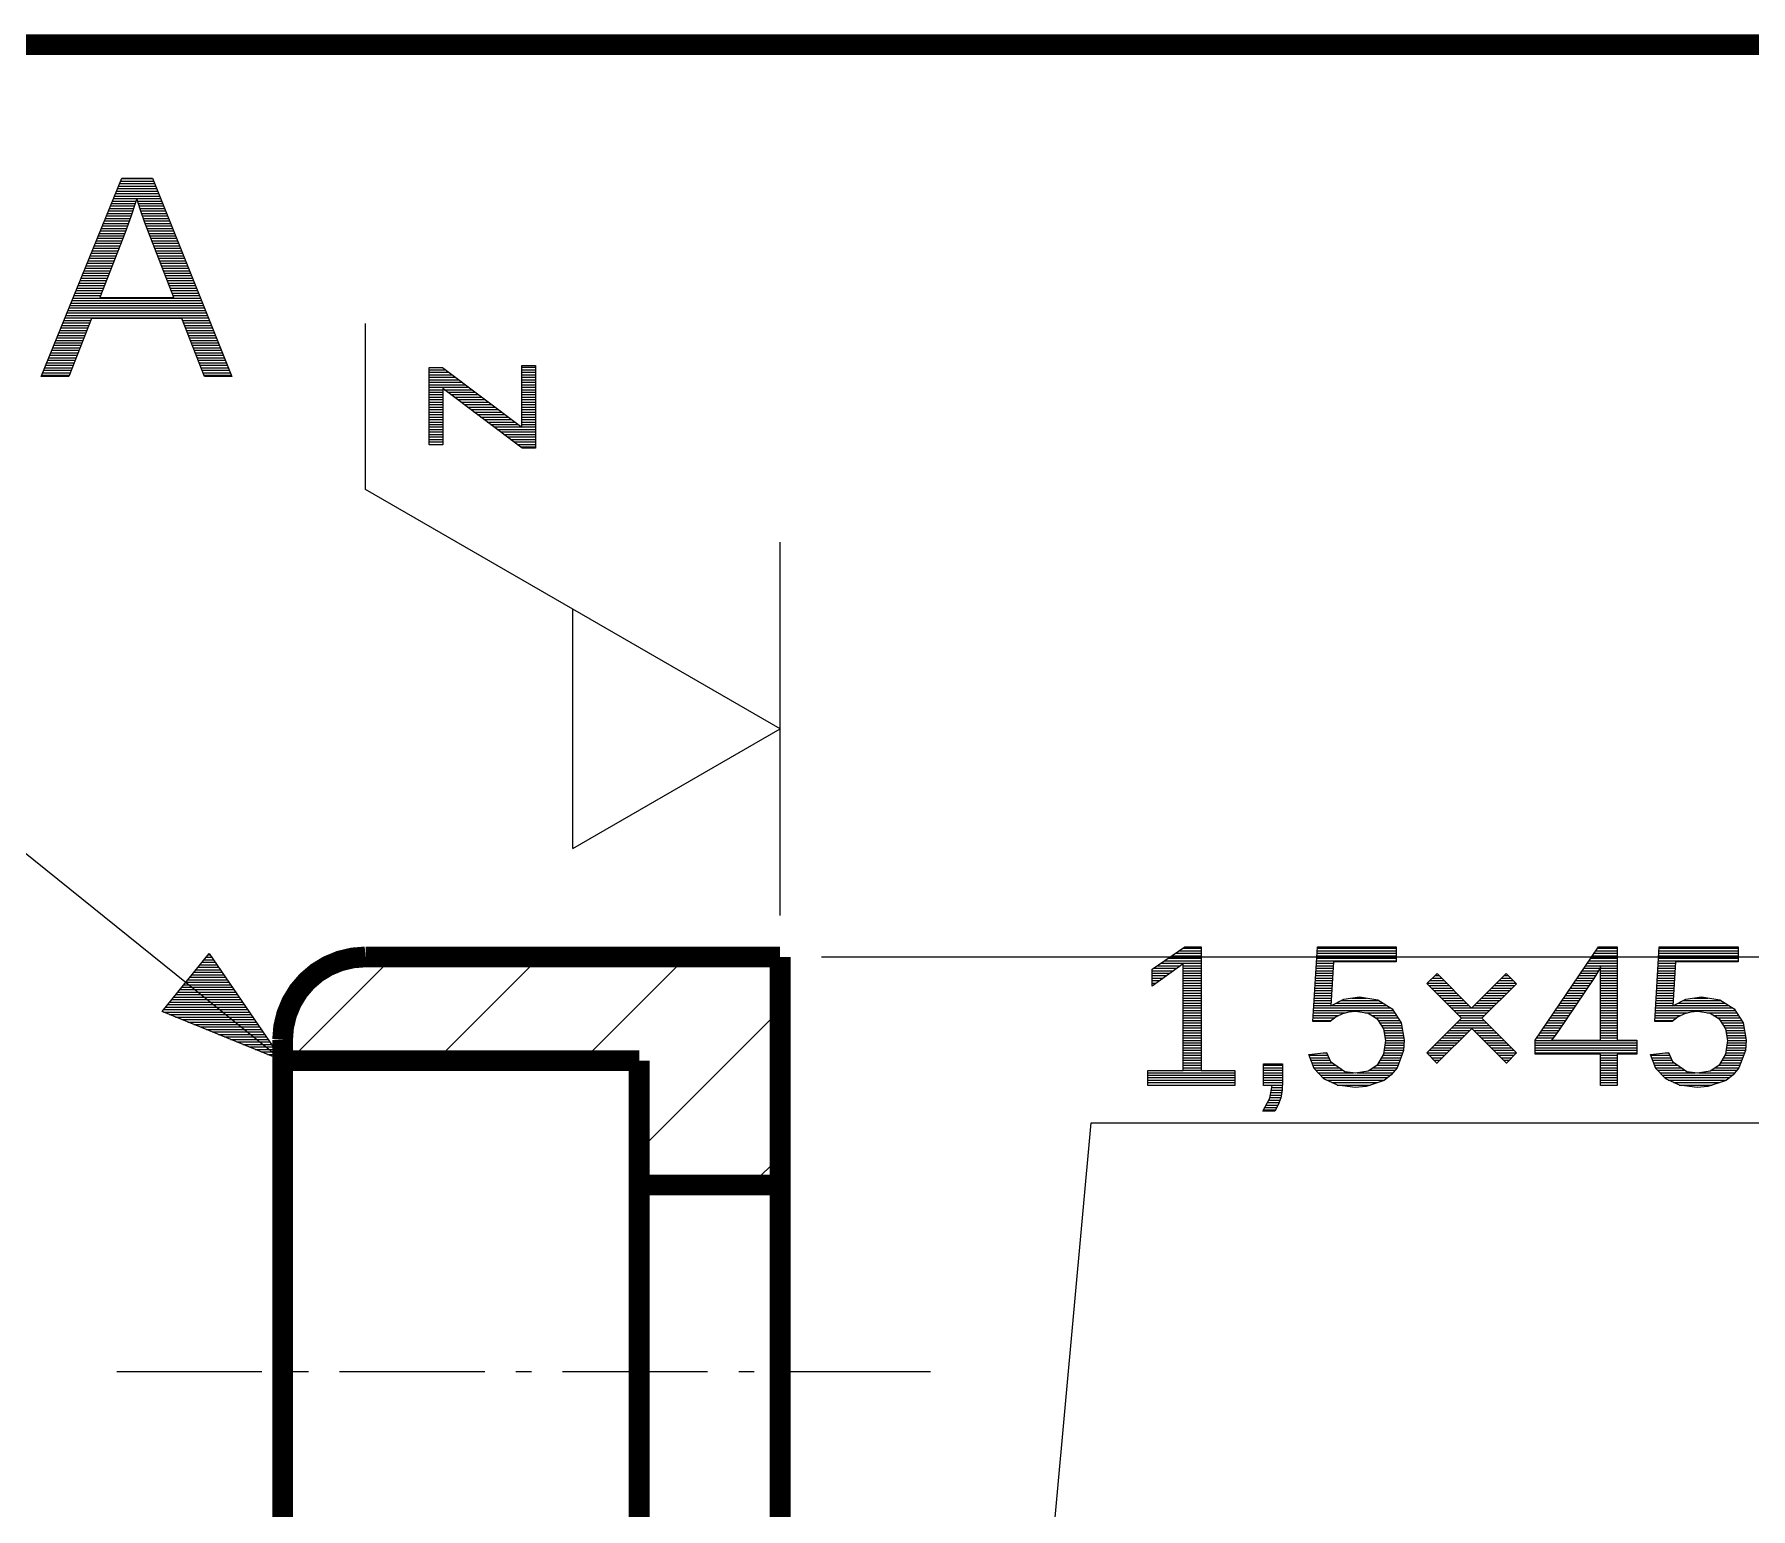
# Model space of a CAD drawing. Header units: millimetres. Extents: x 20 to 410, y 10 to 287.
# Drawn here: x 299.01 to 340.41, y 251.69 to 287.25 of the extents above; entities that cross this region are included whole.
import ezdxf

# ---------------------------------------------------------------- set-up
doc = ezdxf.new("R2010")
doc.units = ezdxf.units.MM
for name, color, linetype, lineweight in [('DUENN', 7, 'Continuous', 25), ('KANTEN', 7, 'Continuous', 50), ('MITTELLINIEN', 7, 'Continuous', 25), ('TEXT', 7, 'Continuous', 13)]:
    doc.layers.add(name, color=color, linetype=linetype, lineweight=lineweight)

msp = doc.modelspace()

# ---------------------------------------------------------------- linework, layer by layer
at = {"layer": 'DUENN', "lineweight": 13}
for p, q in [((303.105, 264.93), (303.333, 264.93)), ((303.154, 264.99), (303.292, 264.99)), ((303.202, 265.05), (303.251, 265.05)), ((302.767, 264.51), (303.621, 264.51)), ((302.815, 264.57), (303.58, 264.57)), ((302.864, 264.63), (303.539, 264.63)), ((302.912, 264.69), (303.498, 264.69)), ((302.96, 264.75), (303.457, 264.75)), ((303.009, 264.81), (303.416, 264.81)), ((303.057, 264.87), (303.374, 264.87)), ((302.477, 264.15), (303.868, 264.15)), ((302.525, 264.21), (303.827, 264.21)), ((302.574, 264.27), (303.786, 264.27)), ((302.622, 264.33), (303.745, 264.33)), ((302.67, 264.39), (303.704, 264.39)), ((302.719, 264.45), (303.662, 264.45)), ((302.139, 263.73), (304.156, 263.73)), ((302.187, 263.79), (304.115, 263.79)), ((302.235, 263.85), (304.074, 263.85)), ((302.284, 263.91), (304.033, 263.91)), ((302.332, 263.97), (303.992, 263.97)), ((302.38, 264.03), (303.951, 264.03)), ((302.429, 264.09), (303.909, 264.09)), ((302.126, 263.67), (304.197, 263.67)), ((302.274, 263.61), (304.239, 263.61)), ((302.421, 263.55), (304.28, 263.55)), ((302.569, 263.49), (304.321, 263.49)), ((302.716, 263.43), (304.362, 263.43)), ((302.863, 263.37), (304.403, 263.37)), ((303.011, 263.31), (304.444, 263.31)), ((303.158, 263.25), (304.486, 263.25)), ((303.305, 263.19), (304.527, 263.19)), ((303.453, 263.13), (304.568, 263.13)), ((303.6, 263.07), (304.609, 263.07)), ((303.747, 263.01), (304.65, 263.01)), ((303.895, 262.95), (304.691, 262.95)), ((304.042, 262.89), (304.732, 262.89)), ((304.19, 262.83), (304.774, 262.83)), ((304.337, 262.77), (304.815, 262.77)), ((304.484, 262.71), (304.856, 262.71)), ((304.632, 262.65), (304.897, 262.65)), ((304.779, 262.59), (304.938, 262.59)), ((304.926, 262.53), (304.979, 262.53))]:
    msp.add_line(p, q, dxfattribs=at)
at = {"layer": 'DUENN', "lineweight": 25}
for points in [[(307, 276.274), (307, 280.274)], [(305, 262.5), (287, 277), (256.765, 277)], [(312, 267.613), (317, 270.5), (307, 276.274)], [(317, 266), (317, 275)], [(312, 267.613), (312, 273.387)], [(305.169, 262.5), (307.669, 265)], [(308.705, 262.5), (311.205, 265)], [(312.24, 262.5), (314.74, 265)], [(318, 265), (374, 265)], [(313.6, 260.324), (317, 263.724)], [(323.25, 247.25), (324.5, 261), (341.5, 261)], [(316.312, 259.5), (317, 260.188)]]:
    msp.add_lwpolyline(points, dxfattribs=at)
at = {"layer": 'DUENN', "lineweight": 13}
msp.add_lwpolyline([(305, 262.5), (302.099, 263.681), (303.228, 265.083), (305, 262.5)], close=True, dxfattribs=at)
at = {"layer": 'KANTEN', "lineweight": 50, "const_width": 0.5}
msp.add_lwpolyline([(20, 10), (410, 10), (410, 287), (20, 287)], close=True, dxfattribs=at)
for points in [[(305, 263), (305.025, 263.313), (305.098, 263.618), (305.218, 263.908), (305.382, 264.176), (305.586, 264.414), (305.824, 264.618), (306.092, 264.782), (306.382, 264.902), (306.687, 264.975), (307, 265)], [(307, 265), (312, 265), (317, 265)], [(317, 259.5), (317, 262.25), (317, 265)], [(305, 263), (305, 262.75), (305, 262.5)], [(305, 255), (305, 262.5)], [(305, 262.5), (309.3, 262.5), (313.6, 262.5)], [(313.6, 259.5), (313.6, 261), (313.6, 262.5)], [(313.6, 255), (313.6, 259.5)], [(313.6, 259.5), (315.3, 259.5), (317, 259.5)], [(317, 255), (317, 259.5)], [(305, 247.5), (305, 255)], [(313.6, 250.5), (313.6, 255)], [(317, 250.5), (317, 255)]]:
    msp.add_lwpolyline(points, dxfattribs=at)
at = {"layer": 'MITTELLINIEN', "lineweight": 25}
for points in [[(301, 255), (301.5, 255), (302, 255), (302.5, 255), (303, 255), (303.5, 255), (304, 255), (304.5, 255)], [(305.25, 255), (305.625, 255)], [(306.375, 255), (306.812, 255), (307.25, 255), (307.688, 255), (308.125, 255), (308.562, 255), (309, 255), (309.438, 255), (309.875, 255)], [(310.625, 255), (311, 255)], [(311.75, 255), (312.188, 255), (312.625, 255), (313.062, 255), (313.5, 255), (313.938, 255), (314.375, 255), (314.812, 255), (315.25, 255)], [(316, 255), (316.375, 255)], [(317.125, 255), (317.562, 255), (318, 255), (318.438, 255), (318.875, 255), (319.312, 255), (319.75, 255), (320.188, 255), (320.625, 255)]]:
    msp.add_lwpolyline(points, dxfattribs=at)
at = {"layer": 'TEXT', "lineweight": 13}
for p, q in [((301.046, 283.59), (301.934, 283.59)), ((301.07, 283.65), (301.91, 283.65)), ((301.095, 283.71), (301.886, 283.71)), ((301.119, 283.77), (301.862, 283.77)), ((300.875, 283.17), (301.444, 283.17)), ((300.899, 283.23), (301.463, 283.23)), ((300.923, 283.29), (302.055, 283.29)), ((300.948, 283.35), (302.031, 283.35)), ((300.972, 283.41), (302.007, 283.41)), ((300.997, 283.47), (301.983, 283.47)), ((301.021, 283.53), (301.958, 283.53)), ((301.502, 283.23), (302.079, 283.23)), ((301.521, 283.17), (302.103, 283.17)), ((300.703, 282.75), (301.302, 282.75)), ((300.728, 282.81), (301.323, 282.81)), ((300.752, 282.87), (301.345, 282.87)), ((300.777, 282.93), (301.365, 282.93)), ((300.801, 282.99), (301.385, 282.99)), ((300.826, 283.05), (301.405, 283.05)), ((300.85, 283.11), (301.424, 283.11)), ((301.541, 283.11), (302.127, 283.11)), ((301.56, 283.05), (302.151, 283.05)), ((301.58, 282.99), (302.175, 282.99)), ((301.6, 282.93), (302.199, 282.93)), ((301.621, 282.87), (302.224, 282.87)), ((301.641, 282.81), (302.248, 282.81)), ((301.662, 282.75), (302.272, 282.75)), ((300.532, 282.33), (301.145, 282.33)), ((300.556, 282.39), (301.169, 282.39)), ((300.581, 282.45), (301.192, 282.45)), ((300.605, 282.51), (301.214, 282.51)), ((300.63, 282.57), (301.236, 282.57)), ((300.654, 282.63), (301.258, 282.63)), ((300.679, 282.69), (301.28, 282.69)), ((301.683, 282.69), (302.296, 282.69)), ((301.706, 282.63), (302.32, 282.63)), ((301.729, 282.57), (302.344, 282.57)), ((301.752, 282.51), (302.368, 282.51)), ((301.775, 282.45), (302.392, 282.45)), ((301.798, 282.39), (302.416, 282.39)), ((301.822, 282.33), (302.44, 282.33)), ((300.361, 281.91), (300.982, 281.91)), ((300.385, 281.97), (301.005, 281.97)), ((300.409, 282.03), (301.029, 282.03)), ((300.434, 282.09), (301.052, 282.09)), ((300.458, 282.15), (301.075, 282.15)), ((300.483, 282.21), (301.099, 282.21)), ((300.507, 282.27), (301.122, 282.27)), ((301.845, 282.27), (302.464, 282.27)), ((301.868, 282.21), (302.489, 282.21)), ((301.892, 282.15), (302.513, 282.15)), ((301.915, 282.09), (302.537, 282.09)), ((301.938, 282.03), (302.561, 282.03)), ((301.962, 281.97), (302.585, 281.97)), ((301.985, 281.91), (302.609, 281.91)), ((300.189, 281.49), (300.819, 281.49)), ((300.214, 281.55), (300.842, 281.55)), ((300.238, 281.61), (300.866, 281.61)), ((300.263, 281.67), (300.889, 281.67)), ((300.287, 281.73), (300.912, 281.73)), ((300.312, 281.79), (300.935, 281.79)), ((300.336, 281.85), (300.959, 281.85)), ((302.009, 281.85), (302.633, 281.85)), ((302.032, 281.79), (302.657, 281.79)), ((302.055, 281.73), (302.681, 281.73)), ((302.079, 281.67), (302.705, 281.67)), ((302.102, 281.61), (302.729, 281.61)), ((302.125, 281.55), (302.754, 281.55)), ((302.149, 281.49), (302.778, 281.49)), ((300.018, 281.07), (300.656, 281.07)), ((300.042, 281.13), (300.679, 281.13)), ((300.067, 281.19), (300.702, 281.19)), ((300.091, 281.25), (300.726, 281.25)), ((300.116, 281.31), (300.749, 281.31)), ((300.14, 281.37), (300.772, 281.37)), ((300.165, 281.43), (300.796, 281.43)), ((302.172, 281.43), (302.802, 281.43)), ((302.196, 281.37), (302.826, 281.37)), ((302.219, 281.31), (302.85, 281.31)), ((302.242, 281.25), (302.874, 281.25)), ((302.266, 281.19), (302.898, 281.19)), ((302.289, 281.13), (302.922, 281.13)), ((302.312, 281.07), (302.946, 281.07)), ((299.871, 280.71), (303.091, 280.71)), ((299.896, 280.77), (303.067, 280.77)), ((299.92, 280.83), (303.043, 280.83)), ((299.944, 280.89), (303.019, 280.89)), ((299.969, 280.95), (300.609, 280.95)), ((299.993, 281.01), (300.633, 281.01)), ((302.336, 281.01), (302.97, 281.01)), ((302.359, 280.95), (302.994, 280.95)), ((299.7, 280.29), (300.352, 280.29)), ((299.724, 280.35), (300.376, 280.35)), ((299.749, 280.41), (303.211, 280.41)), ((299.773, 280.47), (303.187, 280.47)), ((299.798, 280.53), (303.163, 280.53)), ((299.822, 280.59), (303.139, 280.59)), ((299.847, 280.65), (303.115, 280.65)), ((302.589, 280.35), (303.235, 280.35)), ((302.613, 280.29), (303.26, 280.29)), ((299.528, 279.87), (300.187, 279.87)), ((299.553, 279.93), (300.21, 279.93)), ((299.577, 279.99), (300.234, 279.99)), ((299.602, 280.05), (300.257, 280.05)), ((299.626, 280.11), (300.281, 280.11)), ((299.651, 280.17), (300.305, 280.17)), ((299.675, 280.23), (300.328, 280.23)), ((302.636, 280.23), (303.284, 280.23)), ((302.66, 280.17), (303.308, 280.17)), ((302.683, 280.11), (303.332, 280.11)), ((302.707, 280.05), (303.356, 280.05)), ((302.73, 279.99), (303.38, 279.99)), ((302.753, 279.93), (303.404, 279.93)), ((302.777, 279.87), (303.428, 279.87)), ((299.357, 279.45), (300.021, 279.45)), ((299.382, 279.51), (300.045, 279.51)), ((299.406, 279.57), (300.068, 279.57)), ((299.431, 279.63), (300.092, 279.63)), ((299.455, 279.69), (300.116, 279.69)), ((299.479, 279.75), (300.139, 279.75)), ((299.504, 279.81), (300.163, 279.81)), ((302.8, 279.81), (303.452, 279.81)), ((302.824, 279.75), (303.476, 279.75)), ((302.847, 279.69), (303.5, 279.69)), ((302.871, 279.63), (303.525, 279.63)), ((302.894, 279.57), (303.549, 279.57)), ((302.918, 279.51), (303.573, 279.51)), ((302.941, 279.45), (303.597, 279.45)), ((299.186, 279.03), (299.856, 279.03)), ((299.21, 279.09), (299.88, 279.09)), ((299.235, 279.15), (299.903, 279.15)), ((299.259, 279.21), (299.927, 279.21)), ((299.284, 279.27), (299.95, 279.27)), ((299.308, 279.33), (299.974, 279.33)), ((299.333, 279.39), (299.998, 279.39)), ((302.964, 279.39), (303.621, 279.39)), ((302.988, 279.33), (303.645, 279.33)), ((303.011, 279.27), (303.669, 279.27)), ((303.035, 279.21), (303.693, 279.21)), ((303.058, 279.15), (303.717, 279.15)), ((303.082, 279.09), (303.741, 279.09)), ((303.105, 279.03), (303.765, 279.03)), ((308.532, 279.16), (308.926, 279.16)), ((308.532, 279.1), (309.006, 279.1)), ((308.532, 279.04), (309.086, 279.04)), ((310.77, 279.22), (311.1, 279.22)), ((310.77, 279.16), (311.1, 279.16)), ((310.77, 279.1), (311.1, 279.1)), ((310.77, 279.04), (311.1, 279.04)), ((308.532, 278.98), (309.166, 278.98)), ((308.532, 278.92), (309.246, 278.92)), ((308.532, 278.86), (309.325, 278.86)), ((308.532, 278.8), (309.405, 278.8)), ((308.532, 278.74), (309.485, 278.74)), ((308.532, 278.68), (308.862, 278.68)), ((308.532, 278.62), (308.862, 278.62)), ((308.897, 278.68), (309.565, 278.68)), ((308.977, 278.62), (309.645, 278.62)), ((310.77, 278.98), (311.1, 278.98)), ((310.77, 278.92), (311.1, 278.92)), ((310.77, 278.86), (311.1, 278.86)), ((310.77, 278.8), (311.1, 278.8)), ((310.77, 278.74), (311.1, 278.74)), ((310.77, 278.68), (311.1, 278.68)), ((310.77, 278.62), (311.1, 278.62)), ((308.532, 278.56), (308.862, 278.56)), ((308.532, 278.5), (308.862, 278.5)), ((308.532, 278.44), (308.862, 278.44)), ((308.532, 278.38), (308.862, 278.38)), ((308.532, 278.32), (308.862, 278.32)), ((308.532, 278.26), (308.862, 278.26)), ((308.532, 278.2), (308.862, 278.2)), ((309.057, 278.56), (309.724, 278.56)), ((309.136, 278.5), (309.804, 278.5)), ((309.216, 278.44), (309.884, 278.44)), ((309.296, 278.38), (309.964, 278.38)), ((309.376, 278.32), (310.044, 278.32)), ((309.456, 278.26), (310.123, 278.26)), ((309.536, 278.2), (310.203, 278.2)), ((310.77, 278.56), (311.1, 278.56)), ((310.77, 278.5), (311.1, 278.5)), ((310.77, 278.44), (311.1, 278.44)), ((310.77, 278.38), (311.1, 278.38)), ((310.77, 278.32), (311.1, 278.32)), ((310.77, 278.26), (311.1, 278.26)), ((310.77, 278.2), (311.1, 278.2)), ((308.532, 278.14), (308.862, 278.14)), ((308.532, 278.08), (308.862, 278.08)), ((308.532, 278.02), (308.862, 278.02)), ((308.532, 277.96), (308.862, 277.96)), ((308.532, 277.9), (308.862, 277.9)), ((308.532, 277.84), (308.862, 277.84)), ((308.532, 277.78), (308.862, 277.78)), ((309.616, 278.14), (310.283, 278.14)), ((309.696, 278.08), (310.363, 278.08)), ((309.776, 278.02), (310.443, 278.02)), ((309.856, 277.96), (310.522, 277.96)), ((309.936, 277.9), (310.602, 277.9)), ((310.016, 277.84), (310.682, 277.84)), ((310.096, 277.78), (310.762, 277.78)), ((310.77, 278.14), (311.1, 278.14)), ((310.77, 278.08), (311.1, 278.08)), ((310.77, 278.02), (311.1, 278.02)), ((310.77, 277.96), (311.1, 277.96)), ((310.77, 277.9), (311.1, 277.9)), ((310.77, 277.84), (311.1, 277.84)), ((310.77, 277.78), (311.1, 277.78)), ((308.532, 277.72), (308.862, 277.72)), ((308.532, 277.66), (308.862, 277.66)), ((308.532, 277.6), (308.862, 277.6)), ((308.532, 277.54), (308.862, 277.54)), ((308.532, 277.48), (308.862, 277.48)), ((308.532, 277.42), (308.862, 277.42)), ((308.532, 277.36), (308.862, 277.36)), ((310.175, 277.72), (311.1, 277.72)), ((310.255, 277.66), (311.1, 277.66)), ((310.335, 277.6), (311.1, 277.6)), ((310.415, 277.54), (311.1, 277.54)), ((310.495, 277.48), (311.1, 277.48)), ((310.575, 277.42), (311.1, 277.42)), ((310.655, 277.36), (311.1, 277.36)), ((310.735, 277.3), (311.1, 277.3)), ((326.356, 264.968), (327.152, 264.968)), ((326.443, 265.028), (327.152, 265.028)), ((326.53, 265.088), (327.152, 265.088)), ((326.618, 265.148), (327.152, 265.148)), ((326.705, 265.208), (327.152, 265.208)), ((329.94, 264.968), (331.858, 264.968)), ((329.944, 265.028), (331.858, 265.028)), ((329.947, 265.088), (331.858, 265.088)), ((329.951, 265.148), (331.858, 265.148)), ((329.955, 265.208), (331.858, 265.208)), ((336.551, 264.968), (337.187, 264.968)), ((336.592, 265.028), (337.187, 265.028)), ((336.633, 265.088), (337.187, 265.088)), ((336.674, 265.148), (337.187, 265.148)), ((336.714, 265.208), (337.187, 265.208)), ((338.186, 264.968), (340.104, 264.968)), ((338.189, 265.028), (340.104, 265.028)), ((338.193, 265.088), (340.104, 265.088)), ((338.197, 265.148), (340.104, 265.148)), ((338.2, 265.208), (340.104, 265.208)), ((325.968, 264.668), (326.486, 264.668)), ((325.968, 264.608), (326.403, 264.608)), ((325.968, 264.548), (326.319, 264.548)), ((326.007, 264.728), (326.57, 264.728)), ((326.094, 264.788), (326.654, 264.788)), ((326.181, 264.848), (327.152, 264.848)), ((326.269, 264.908), (327.152, 264.908)), ((326.722, 264.788), (327.152, 264.788)), ((326.722, 264.728), (327.152, 264.728)), ((326.722, 264.668), (327.152, 264.668)), ((326.722, 264.608), (327.152, 264.608)), ((326.722, 264.548), (327.152, 264.548)), ((329.914, 264.548), (330.326, 264.548)), ((329.918, 264.608), (330.33, 264.608)), ((329.921, 264.668), (330.334, 264.668)), ((329.925, 264.728), (330.337, 264.728)), ((329.929, 264.788), (330.341, 264.788)), ((329.932, 264.848), (330.345, 264.848)), ((329.936, 264.908), (331.858, 264.908)), ((332.79, 264.548), (332.9, 264.548)), ((334.457, 264.548), (334.558, 264.548)), ((336.266, 264.548), (336.667, 264.548)), ((336.307, 264.608), (336.701, 264.608)), ((336.348, 264.668), (336.734, 264.668)), ((336.388, 264.728), (336.767, 264.728)), ((336.429, 264.788), (337.187, 264.788)), ((336.47, 264.848), (337.187, 264.848)), ((336.511, 264.908), (337.187, 264.908)), ((336.784, 264.728), (337.187, 264.728)), ((336.784, 264.668), (337.187, 264.668)), ((336.784, 264.608), (337.187, 264.608)), ((336.784, 264.548), (337.187, 264.548)), ((338.159, 264.548), (338.572, 264.548)), ((338.163, 264.608), (338.576, 264.608)), ((338.167, 264.668), (338.579, 264.668)), ((338.171, 264.728), (338.583, 264.728)), ((338.174, 264.788), (338.587, 264.788)), ((338.178, 264.848), (338.59, 264.848)), ((338.182, 264.908), (340.104, 264.908)), ((325.968, 264.488), (326.235, 264.488)), ((325.968, 264.428), (326.151, 264.428)), ((325.968, 264.368), (326.067, 264.368)), ((325.968, 264.308), (325.983, 264.308)), ((326.722, 264.488), (327.152, 264.488)), ((326.722, 264.428), (327.152, 264.428)), ((326.722, 264.368), (327.152, 264.368)), ((326.722, 264.308), (327.152, 264.308)), ((326.722, 264.248), (327.152, 264.248)), ((326.722, 264.188), (327.152, 264.188)), ((326.722, 264.128), (327.152, 264.128)), ((329.888, 264.128), (330.301, 264.128)), ((329.891, 264.188), (330.304, 264.188)), ((329.895, 264.248), (330.308, 264.248)), ((329.899, 264.308), (330.312, 264.308)), ((329.903, 264.368), (330.315, 264.368)), ((329.906, 264.428), (330.319, 264.428)), ((329.91, 264.488), (330.323, 264.488)), ((332.607, 264.368), (333.079, 264.368)), ((332.65, 264.308), (333.138, 264.308)), ((332.668, 264.428), (333.019, 264.428)), ((332.71, 264.248), (333.198, 264.248)), ((332.729, 264.488), (332.96, 264.488)), ((332.77, 264.188), (333.258, 264.188)), ((332.83, 264.128), (333.317, 264.128)), ((334.038, 264.128), (334.534, 264.128)), ((334.098, 264.188), (334.594, 264.188)), ((334.158, 264.248), (334.654, 264.248)), ((334.218, 264.308), (334.715, 264.308)), ((334.277, 264.368), (334.738, 264.368)), ((334.337, 264.428), (334.678, 264.428)), ((334.397, 264.488), (334.618, 264.488)), ((335.981, 264.128), (336.386, 264.128)), ((336.022, 264.188), (336.427, 264.188)), ((336.062, 264.248), (336.467, 264.248)), ((336.103, 264.308), (336.508, 264.308)), ((336.144, 264.368), (336.549, 264.368)), ((336.185, 264.428), (336.59, 264.428)), ((336.225, 264.488), (336.63, 264.488)), ((336.784, 264.488), (337.187, 264.488)), ((336.784, 264.428), (337.187, 264.428)), ((336.784, 264.368), (337.187, 264.368)), ((336.784, 264.308), (337.187, 264.308)), ((336.784, 264.248), (337.187, 264.248)), ((336.784, 264.188), (337.187, 264.188)), ((336.784, 264.128), (337.187, 264.128)), ((338.133, 264.128), (338.547, 264.128)), ((338.137, 264.188), (338.55, 264.188)), ((338.141, 264.248), (338.554, 264.248)), ((338.145, 264.308), (338.557, 264.308)), ((338.148, 264.368), (338.561, 264.368)), ((338.152, 264.428), (338.565, 264.428)), ((338.156, 264.488), (338.568, 264.488)), ((326.722, 264.068), (327.152, 264.068)), ((326.722, 264.008), (327.152, 264.008)), ((326.722, 263.948), (327.152, 263.948)), ((326.722, 263.888), (327.152, 263.888)), ((326.722, 263.828), (327.152, 263.828)), ((326.722, 263.768), (327.152, 263.768)), ((326.722, 263.708), (327.152, 263.708)), ((329.862, 263.708), (331.784, 263.708)), ((329.865, 263.768), (331.723, 263.768)), ((329.869, 263.828), (330.283, 263.828)), ((329.873, 263.888), (330.286, 263.888)), ((329.877, 263.948), (330.29, 263.948)), ((329.88, 264.008), (330.294, 264.008)), ((329.884, 264.068), (330.297, 264.068)), ((330.297, 263.828), (331.628, 263.828)), ((330.414, 263.888), (331.533, 263.888)), ((330.531, 263.948), (331.438, 263.948)), ((330.791, 264.008), (331.131, 264.008)), ((332.89, 264.068), (333.377, 264.068)), ((332.95, 264.008), (333.436, 264.008)), ((333.01, 263.948), (333.496, 263.948)), ((333.07, 263.888), (333.555, 263.888)), ((333.13, 263.828), (333.615, 263.828)), ((333.19, 263.768), (333.674, 263.768)), ((333.25, 263.708), (334.111, 263.708)), ((333.679, 263.768), (334.171, 263.768)), ((333.739, 263.828), (334.232, 263.828)), ((333.799, 263.888), (334.292, 263.888)), ((333.859, 263.948), (334.352, 263.948)), ((333.918, 264.008), (334.413, 264.008)), ((333.978, 264.068), (334.473, 264.068)), ((335.696, 263.708), (336.101, 263.708)), ((335.737, 263.768), (336.142, 263.768)), ((335.777, 263.828), (336.182, 263.828)), ((335.818, 263.888), (336.223, 263.888)), ((335.859, 263.948), (336.264, 263.948)), ((335.9, 264.008), (336.304, 264.008)), ((335.94, 264.068), (336.345, 264.068)), ((336.784, 264.068), (337.187, 264.068)), ((336.784, 264.008), (337.187, 264.008)), ((336.784, 263.948), (337.187, 263.948)), ((336.784, 263.888), (337.187, 263.888)), ((336.784, 263.828), (337.187, 263.828)), ((336.784, 263.768), (337.187, 263.768)), ((336.784, 263.708), (337.187, 263.708)), ((338.107, 263.708), (340.03, 263.708)), ((338.111, 263.768), (339.968, 263.768)), ((338.115, 263.828), (338.528, 263.828)), ((338.119, 263.888), (338.532, 263.888)), ((338.122, 263.948), (338.536, 263.948)), ((338.126, 264.008), (338.539, 264.008)), ((338.13, 264.068), (338.543, 264.068)), ((338.543, 263.828), (339.873, 263.828)), ((338.66, 263.888), (339.778, 263.888)), ((338.777, 263.948), (339.684, 263.948)), ((339.037, 264.008), (339.376, 264.008)), ((326.722, 263.648), (327.152, 263.648)), ((326.722, 263.588), (327.152, 263.588)), ((326.722, 263.528), (327.152, 263.528)), ((326.722, 263.468), (327.152, 263.468)), ((326.722, 263.408), (327.152, 263.408)), ((326.722, 263.348), (327.152, 263.348)), ((326.722, 263.288), (327.152, 263.288)), ((329.847, 263.468), (330.294, 263.468)), ((329.851, 263.528), (330.374, 263.528)), ((329.854, 263.588), (330.476, 263.588)), ((329.858, 263.648), (330.629, 263.648)), ((331.112, 263.648), (331.824, 263.648)), ((331.26, 263.588), (331.863, 263.588)), ((331.354, 263.528), (331.903, 263.528)), ((331.428, 263.468), (331.942, 263.468)), ((331.467, 263.408), (331.981, 263.408)), ((331.506, 263.348), (331.991, 263.348)), ((331.546, 263.288), (332.001, 263.288)), ((333.198, 263.288), (334.162, 263.288)), ((333.258, 263.348), (334.102, 263.348)), ((333.31, 263.648), (334.05, 263.648)), ((333.318, 263.408), (334.042, 263.408)), ((333.37, 263.588), (333.99, 263.588)), ((333.378, 263.468), (333.982, 263.468)), ((333.43, 263.528), (333.93, 263.528)), ((335.411, 263.288), (335.816, 263.288)), ((335.451, 263.348), (335.856, 263.348)), ((335.492, 263.408), (335.897, 263.408)), ((335.533, 263.468), (335.938, 263.468)), ((335.574, 263.528), (335.979, 263.528)), ((335.614, 263.588), (336.019, 263.588)), ((335.655, 263.648), (336.06, 263.648)), ((336.784, 263.648), (337.187, 263.648)), ((336.784, 263.588), (337.187, 263.588)), ((336.784, 263.528), (337.187, 263.528)), ((336.784, 263.468), (337.187, 263.468)), ((336.784, 263.408), (337.187, 263.408)), ((336.784, 263.348), (337.187, 263.348)), ((336.784, 263.288), (337.187, 263.288)), ((338.092, 263.468), (338.54, 263.468)), ((338.096, 263.528), (338.62, 263.528)), ((338.1, 263.588), (338.722, 263.588)), ((338.104, 263.648), (338.875, 263.648)), ((339.358, 263.648), (340.069, 263.648)), ((339.505, 263.588), (340.109, 263.588)), ((339.6, 263.528), (340.148, 263.528)), ((339.673, 263.468), (340.188, 263.468)), ((339.713, 263.408), (340.226, 263.408)), ((339.752, 263.348), (340.237, 263.348)), ((339.791, 263.288), (340.247, 263.288)), ((326.722, 263.228), (327.152, 263.228)), ((326.722, 263.168), (327.152, 263.168)), ((326.722, 263.108), (327.152, 263.108)), ((326.722, 263.048), (327.152, 263.048)), ((326.722, 262.988), (327.152, 262.988)), ((326.722, 262.928), (327.152, 262.928)), ((326.722, 262.868), (327.152, 262.868)), ((331.567, 263.228), (332.012, 263.228)), ((331.577, 263.168), (332.022, 263.168)), ((331.587, 263.108), (332.033, 263.108)), ((331.592, 262.868), (332.044, 262.868)), ((331.597, 263.048), (332.043, 263.048)), ((331.601, 262.928), (332.049, 262.928)), ((331.608, 262.988), (332.053, 262.988)), ((332.779, 262.868), (333.271, 262.868)), ((332.839, 262.928), (333.331, 262.928)), ((332.899, 262.988), (333.391, 262.988)), ((332.959, 263.048), (333.452, 263.048)), ((333.019, 263.108), (333.512, 263.108)), ((333.079, 263.168), (333.572, 263.168)), ((333.139, 263.228), (333.632, 263.228)), ((333.73, 263.228), (334.222, 263.228)), ((333.79, 263.168), (334.282, 263.168)), ((333.85, 263.108), (334.342, 263.108)), ((333.91, 263.048), (334.402, 263.048)), ((333.97, 262.988), (334.462, 262.988)), ((334.03, 262.928), (334.522, 262.928)), ((334.09, 262.868), (334.582, 262.868)), ((335.208, 262.988), (337.657, 262.988)), ((335.208, 262.928), (337.657, 262.928)), ((335.208, 262.868), (337.657, 262.868)), ((335.248, 263.048), (335.645, 263.048)), ((335.288, 263.108), (335.688, 263.108)), ((335.329, 263.168), (335.732, 263.168)), ((335.37, 263.228), (335.775, 263.228)), ((336.784, 263.228), (337.187, 263.228)), ((336.784, 263.168), (337.187, 263.168)), ((336.784, 263.108), (337.187, 263.108)), ((336.784, 263.048), (337.187, 263.048)), ((339.812, 263.228), (340.258, 263.228)), ((339.822, 263.168), (340.268, 263.168)), ((339.833, 263.108), (340.278, 263.108)), ((339.838, 262.868), (340.29, 262.868)), ((339.843, 263.048), (340.289, 263.048)), ((339.847, 262.928), (340.294, 262.928)), ((339.853, 262.988), (340.299, 262.988)), ((326.722, 262.808), (327.152, 262.808)), ((326.722, 262.748), (327.152, 262.748)), ((326.722, 262.688), (327.152, 262.688)), ((326.722, 262.628), (327.152, 262.628)), ((326.722, 262.568), (327.152, 262.568)), ((326.722, 262.508), (327.152, 262.508)), ((326.722, 262.448), (327.152, 262.448)), ((329.756, 262.628), (330.211, 262.628)), ((329.778, 262.568), (330.237, 262.568)), ((329.801, 262.508), (330.263, 262.508)), ((329.823, 262.448), (330.32, 262.448)), ((330.098, 262.688), (330.185, 262.688)), ((331.438, 262.448), (331.924, 262.448)), ((331.473, 262.508), (331.947, 262.508)), ((331.509, 262.568), (331.969, 262.568)), ((331.544, 262.628), (331.992, 262.628)), ((331.565, 262.688), (332.015, 262.688)), ((331.574, 262.748), (332.034, 262.748)), ((331.583, 262.808), (332.039, 262.808)), ((332.599, 262.688), (333.091, 262.688)), ((332.648, 262.628), (333.031, 262.628)), ((332.659, 262.748), (333.151, 262.748)), ((332.706, 262.568), (332.971, 262.568)), ((332.719, 262.808), (333.211, 262.808)), ((332.765, 262.508), (332.911, 262.508)), ((332.823, 262.448), (332.85, 262.448)), ((334.15, 262.808), (334.642, 262.808)), ((334.21, 262.748), (334.702, 262.748)), ((334.27, 262.688), (334.761, 262.688)), ((334.33, 262.628), (334.703, 262.628)), ((334.39, 262.568), (334.644, 262.568)), ((334.45, 262.508), (334.586, 262.508)), ((334.509, 262.448), (334.528, 262.448)), ((335.208, 262.808), (337.657, 262.808)), ((335.208, 262.748), (337.657, 262.748)), ((335.208, 262.688), (337.657, 262.688)), ((336.784, 262.628), (337.187, 262.628)), ((336.784, 262.568), (337.187, 262.568)), ((336.784, 262.508), (337.187, 262.508)), ((336.784, 262.448), (337.187, 262.448)), ((338.001, 262.628), (338.456, 262.628)), ((338.024, 262.568), (338.482, 262.568)), ((338.046, 262.508), (338.508, 262.508)), ((338.069, 262.448), (338.566, 262.448)), ((338.343, 262.688), (338.43, 262.688)), ((339.683, 262.448), (340.17, 262.448)), ((339.719, 262.508), (340.192, 262.508)), ((339.754, 262.568), (340.215, 262.568)), ((339.79, 262.628), (340.238, 262.628)), ((339.811, 262.688), (340.26, 262.688)), ((339.82, 262.748), (340.28, 262.748)), ((339.829, 262.808), (340.285, 262.808)), ((325.871, 262.208), (327.966, 262.208)), ((325.871, 262.148), (327.966, 262.148)), ((325.871, 262.088), (327.966, 262.088)), ((325.871, 262.028), (327.966, 262.028)), ((326.722, 262.388), (327.152, 262.388)), ((326.722, 262.328), (327.152, 262.328)), ((326.722, 262.268), (327.152, 262.268)), ((328.654, 262.388), (329.117, 262.388)), ((328.654, 262.328), (329.117, 262.328)), ((328.654, 262.268), (329.117, 262.268)), ((328.654, 262.208), (329.117, 262.208)), ((328.654, 262.148), (329.117, 262.148)), ((328.654, 262.088), (329.117, 262.088)), ((328.654, 262.028), (329.117, 262.028)), ((329.846, 262.388), (330.404, 262.388)), ((329.869, 262.328), (330.489, 262.328)), ((329.913, 262.268), (330.573, 262.268)), ((329.969, 262.208), (330.824, 262.208)), ((330.025, 262.148), (331.729, 262.148)), ((330.082, 262.088), (331.651, 262.088)), ((330.173, 262.028), (331.573, 262.028)), ((330.914, 262.208), (331.782, 262.208)), ((331.204, 262.268), (331.832, 262.268)), ((331.294, 262.328), (331.879, 262.328)), ((331.383, 262.388), (331.901, 262.388)), ((336.784, 262.388), (337.187, 262.388)), ((336.784, 262.328), (337.187, 262.328)), ((336.784, 262.268), (337.187, 262.268)), ((336.784, 262.208), (337.187, 262.208)), ((336.784, 262.148), (337.187, 262.148)), ((336.784, 262.088), (337.187, 262.088)), ((336.784, 262.028), (337.187, 262.028)), ((338.092, 262.388), (338.65, 262.388)), ((338.114, 262.328), (338.734, 262.328)), ((338.159, 262.268), (338.818, 262.268)), ((338.215, 262.208), (339.069, 262.208)), ((338.271, 262.148), (339.974, 262.148)), ((338.327, 262.088), (339.896, 262.088)), ((338.419, 262.028), (339.818, 262.028)), ((339.16, 262.208), (340.028, 262.208)), ((339.45, 262.268), (340.077, 262.268)), ((339.54, 262.328), (340.124, 262.328)), ((339.629, 262.388), (340.147, 262.388)), ((325.871, 261.968), (327.966, 261.968)), ((325.871, 261.908), (327.966, 261.908)), ((328.654, 261.968), (329.114, 261.968)), ((328.654, 261.908), (329.111, 261.908)), ((328.821, 261.668), (329.084, 261.668)), ((328.832, 261.728), (329.094, 261.728)), ((328.843, 261.788), (329.105, 261.788)), ((328.854, 261.848), (329.108, 261.848)), ((330.303, 261.968), (331.408, 261.968)), ((330.434, 261.908), (331.236, 261.908)), ((336.784, 261.968), (337.187, 261.968)), ((336.784, 261.908), (337.187, 261.908)), ((338.549, 261.968), (339.654, 261.968)), ((338.679, 261.908), (339.481, 261.908)), ((328.656, 261.308), (328.947, 261.308)), ((328.688, 261.368), (328.979, 261.368)), ((328.719, 261.428), (329.01, 261.428)), ((328.751, 261.488), (329.032, 261.488)), ((328.783, 261.548), (329.053, 261.548)), ((328.81, 261.608), (329.073, 261.608))]:
    msp.add_line(p, q, dxfattribs=at)
for points in [[(302.571, 280.398), (300.394, 280.398), (299.844, 279), (299.174, 279), (301.122, 283.778), (301.859, 283.778), (303.777, 279), (303.117, 279), (302.571, 280.398)], [(301.452, 283.195), (301.346, 282.873), (301.2, 282.472), (300.591, 280.902), (302.378, 280.902), (301.764, 282.479), (301.669, 282.728), (301.574, 283.008), (301.483, 283.289), (301.452, 283.195)], [(311.1, 277.27), (310.775, 277.27), (308.862, 278.707), (308.862, 277.351), (308.532, 277.351), (308.532, 279.212), (308.857, 279.212), (310.77, 277.774), (310.77, 279.262), (311.1, 279.262), (311.1, 277.27)], [(326.722, 262.263), (326.722, 264.836), (325.968, 264.297), (325.968, 264.701), (326.758, 265.244), (327.152, 265.244), (327.152, 262.263), (327.966, 262.263), (327.966, 261.9), (325.871, 261.9), (325.871, 262.263), (326.722, 262.263)], [(331.877, 262.322), (331.739, 262.156), (331.566, 262.023), (331.13, 261.871), (330.866, 261.852), (330.444, 261.903), (330.111, 262.056), (329.877, 262.306), (329.748, 262.647), (330.18, 262.698), (330.275, 262.481), (330.622, 262.233), (330.876, 262.202), (331.183, 262.253), (331.415, 262.409), (331.56, 262.656), (331.609, 262.98), (331.56, 263.266), (331.413, 263.49), (331.184, 263.636), (330.885, 263.685), (330.718, 263.671), (330.562, 263.63), (330.413, 263.557), (330.263, 263.445), (329.845, 263.445), (329.957, 265.244), (331.858, 265.244), (331.858, 264.881), (330.347, 264.881), (330.282, 263.82), (330.594, 263.98), (330.973, 264.034), (331.417, 263.961), (331.76, 263.744), (331.98, 263.411), (332.053, 262.989), (332.034, 262.739), (331.877, 262.322)], [(336.784, 261.9), (336.784, 262.657), (335.208, 262.657), (335.208, 262.989), (336.739, 265.244), (337.187, 265.244), (337.187, 262.995), (337.657, 262.995), (337.657, 262.657), (337.187, 262.657), (337.187, 261.9), (336.784, 261.9)], [(340.279, 262.739), (340.122, 262.322), (339.985, 262.156), (339.812, 262.023), (339.376, 261.871), (339.112, 261.852), (338.69, 261.903), (338.357, 262.056), (338.123, 262.306), (337.994, 262.647), (338.426, 262.698), (338.52, 262.481), (338.868, 262.233), (339.122, 262.202), (339.428, 262.253), (339.66, 262.409), (339.806, 262.656), (339.855, 262.98), (339.806, 263.266), (339.659, 263.49), (339.429, 263.636), (339.131, 263.685), (338.964, 263.671), (338.808, 263.63), (338.658, 263.557), (338.509, 263.445), (338.091, 263.445), (338.203, 265.244), (340.104, 265.244), (340.104, 264.881), (338.592, 264.881), (338.528, 263.82), (338.84, 263.98), (339.219, 264.034), (339.663, 263.961), (340.006, 263.744), (340.226, 263.411), (340.299, 262.989), (340.279, 262.739)], [(332.599, 264.359), (332.846, 264.603), (333.677, 263.765), (334.507, 264.599), (334.757, 264.35), (333.926, 263.524), (334.761, 262.688), (334.519, 262.439), (333.681, 263.277), (332.836, 262.434), (332.594, 262.683), (333.434, 263.524), (332.599, 264.359)], [(336.717, 264.637), (336.663, 264.542), (336.625, 264.48), (335.768, 263.217), (335.64, 263.042), (335.602, 262.995), (336.784, 262.995), (336.784, 264.763), (336.765, 264.724), (336.717, 264.637)], [(329.106, 261.79), (329.071, 261.601), (329.014, 261.436), (328.932, 261.278), (328.64, 261.278), (328.807, 261.595), (328.863, 261.9), (328.654, 261.9), (328.654, 262.42), (329.117, 262.42), (329.117, 262.021), (329.106, 261.79)]]:
    msp.add_lwpolyline(points, close=True, dxfattribs=at)

doc.saveas('drawing.dxf')
